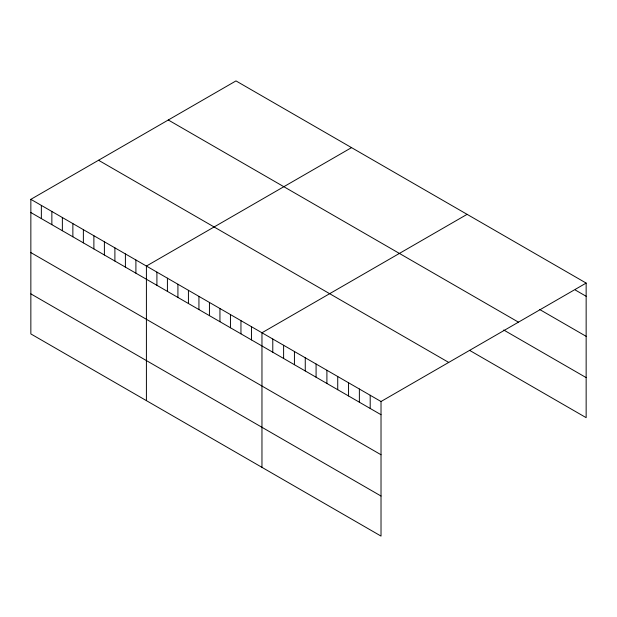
<?xml version="1.0" encoding="UTF-8"?>
<svg xmlns="http://www.w3.org/2000/svg" width="617" height="617" viewBox="0 0 617 617"><rect width="100%" height="100%" fill="white"/><g stroke="black" fill="none" stroke-linecap="round" stroke-linejoin="round"><path stroke-width="0.93" d="M30.85 199.337L381.021 401.513L381.021 536.088L30.85 333.92L30.85 199.337L235.979 80.912L586.15 283.08L586.15 417.663L469.591 350.363M351.536 147.625L146.406 266.058L146.406 400.634M467.092 214.346L261.963 332.771L261.963 467.354M381.021 401.513L586.15 283.08M575.329 290.029L586.15 296.276M539.528 309.418L586.15 336.334M168.287 119.991L518.457 322.159M503.727 330.018L586.15 377.604M98.543 160.258L448.713 362.426M30.85 212.533L381.021 414.709M30.85 252.592L381.021 454.76M30.85 293.862L381.021 496.029M370.2 395.258L370.2 408.462M359.372 389.011L359.372 402.207M348.551 382.764L348.551 395.96M337.73 376.517L337.73 389.713M326.902 370.269L326.902 383.465M316.081 364.015L316.081 377.211M305.261 357.767L305.261 370.964M294.432 351.52L294.432 364.716M283.612 345.273L283.612 358.469M272.783 339.018L272.783 352.214M251.458 326.709L251.458 339.905M240.954 320.639L240.954 333.836M230.45 314.577L230.45 327.774M219.945 308.515L219.945 321.712M209.441 302.446L209.441 315.642M198.936 296.384L198.936 309.58M188.424 290.314L188.424 303.51M177.92 284.252L177.92 297.448M167.415 278.19L167.415 291.386M156.911 272.12L156.911 285.316M135.902 259.988L135.902 273.184M125.398 253.926L125.398 267.122M114.893 247.864L114.893 261.06M104.389 241.795L104.389 254.991M93.884 235.733L93.884 248.929M83.372 229.663L83.372 242.859M72.868 223.601L72.868 236.797M62.363 217.539L62.363 230.735M51.859 211.469L51.859 224.665M41.354 205.407L41.354 218.603"/></g></svg>
